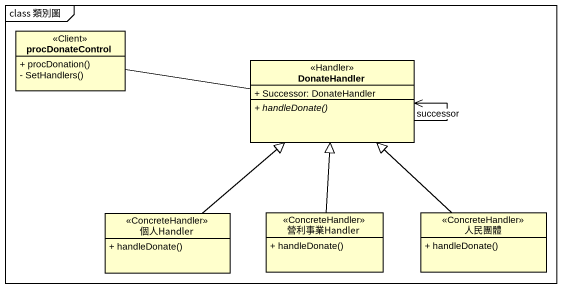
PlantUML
@startuml
mainframe class 類別圖
hide circle
hide empty members
skinparam classAttributeIconSize 0
class procDonateControl <<Client>> {
  + procDonation()
  - SetHandlers()
}
class DonateHandler <<Handler>> {
  + Successor: DonateHandler
  {abstract} + handleDonate()
}
class 個人Handler <<ConcreteHandler>> {
  + handleDonate()
}
class 營利事業Handler <<ConcreteHandler>> {
  + handleDonate()
}
class 人民團體 <<ConcreteHandler>> {
  + handleDonate()
}
procDonateControl -right- DonateHandler
DonateHandler --> DonateHandler : successor
個人Handler -up-|> DonateHandler
營利事業Handler -up-|> DonateHandler
人民團體 -up-|> DonateHandler
@enduml
